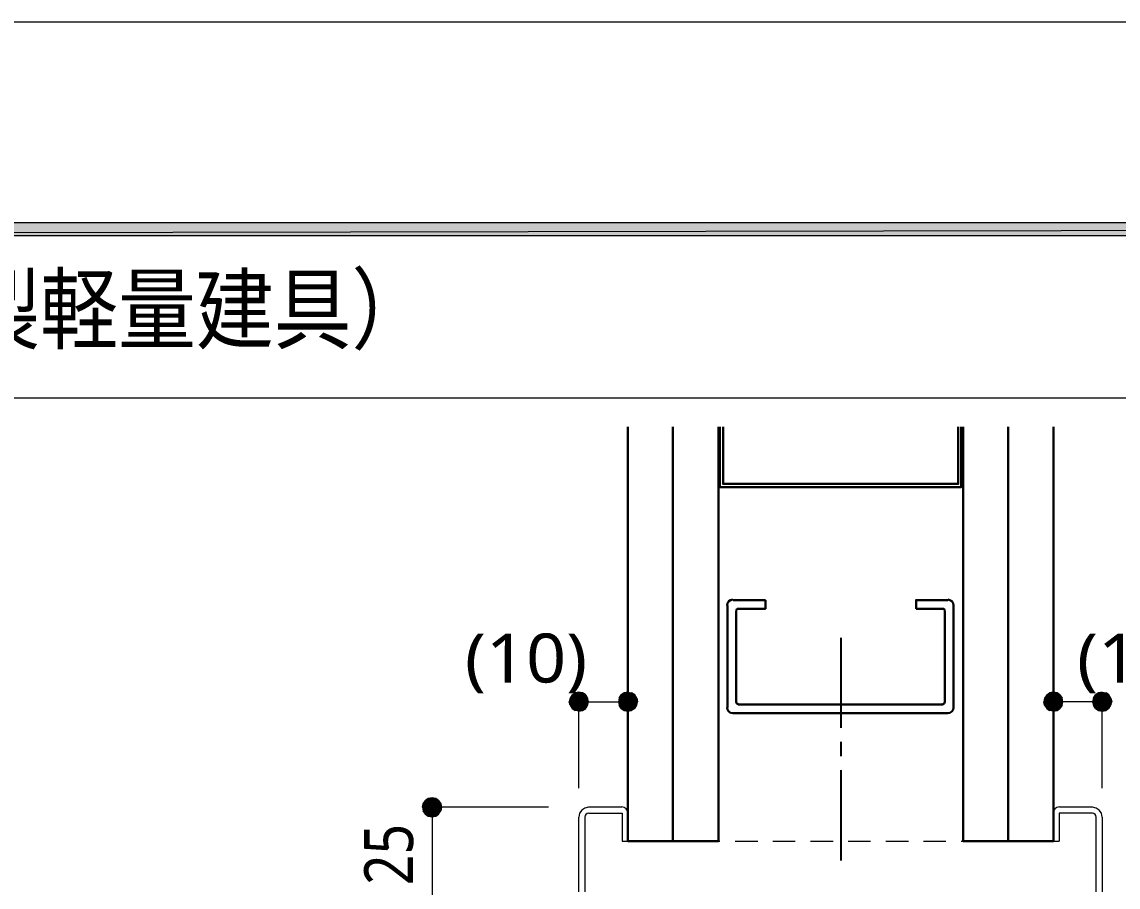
# Model space of a CAD drawing. Header units: millimetres. Extents: x 0 to 420, y 0 to 297.
# Drawn here: x 103.1 to 161.3, y 251 to 297 of the extents above; entities that cross this region are included whole.
import ezdxf
from ezdxf.enums import TextEntityAlignment as Align

# ---------------------------------------------------------------- set-up
doc = ezdxf.new("R2010")
doc.units = ezdxf.units.MM
doc.styles.add('kst32b', font='NotoSansJP-Variable.ttf')

msp = doc.modelspace()

# ---------------------------------------------------------------- hatches: boundary and pattern name
h = msp.add_hatch(color=7)
h.paths.add_polyline_path([(394.166, 285.623), (394.166, 286.321), (26.183, 285.623), (394.166, 285.623)])
h.paths.add_polyline_path([(394.166, 286.321), (26.183, 285.623), (26.183, 286.321), (394.166, 286.321)])
h = msp.add_hatch(color=7)
h.paths.add_polyline_path([(132.207, 261.07), (132.165, 260.879), (132.673, 260.879), (132.207, 261.07)])
h.paths.add_polyline_path([(132.165, 260.879), (132.673, 260.879), (132.207, 260.689), (132.165, 260.879)])
h.paths.add_polyline_path([(132.673, 260.879), (132.207, 260.689), (132.313, 260.519), (132.673, 260.879)])
h = msp.add_hatch(color=7)
h.paths.add_polyline_path([(132.673, 261.387), (132.482, 261.345), (132.673, 260.879), (132.673, 261.387)])
h.paths.add_polyline_path([(132.482, 261.345), (132.673, 260.879), (132.313, 261.239), (132.482, 261.345)])
h.paths.add_polyline_path([(132.673, 260.879), (132.313, 261.239), (132.207, 261.07), (132.673, 260.879)])
h = msp.add_hatch(color=7)
h.paths.add_polyline_path([(132.313, 260.519), (132.482, 260.413), (132.673, 260.879), (132.313, 260.519)])
h.paths.add_polyline_path([(132.482, 260.413), (132.673, 260.879), (132.673, 260.371), (132.482, 260.413)])
h.paths.add_polyline_path([(132.673, 260.879), (132.673, 260.371), (132.863, 260.413), (132.673, 260.879)])
for points in [[(132.863, 261.345), (132.673, 261.387), (132.673, 260.879), (132.863, 261.345)], [(135.086, 260.413), (135.276, 260.371), (135.276, 260.879), (135.086, 260.413)], [(158.073, 261.345), (157.882, 261.387), (157.882, 260.879), (158.073, 261.345)], [(160.274, 260.413), (160.465, 260.371), (160.465, 260.879), (160.274, 260.413)], [(124.396, 255.46), (124.375, 255.27), (124.883, 255.27), (124.396, 255.46)]]:
    msp.add_hatch(color=7).paths.add_polyline_path(points)
h = msp.add_hatch(color=7)
h.paths.add_polyline_path([(133.181, 260.879), (133.138, 261.07), (132.673, 260.879), (133.181, 260.879)])
h.paths.add_polyline_path([(133.138, 261.07), (132.673, 260.879), (133.033, 261.239), (133.138, 261.07)])
h.paths.add_polyline_path([(132.673, 260.879), (133.033, 261.239), (132.863, 261.345), (132.673, 260.879)])
h = msp.add_hatch(color=7)
h.paths.add_polyline_path([(132.863, 260.413), (133.033, 260.519), (132.673, 260.879), (132.863, 260.413)])
h.paths.add_polyline_path([(133.033, 260.519), (132.673, 260.879), (133.138, 260.689), (133.033, 260.519)])
h.paths.add_polyline_path([(132.673, 260.879), (133.138, 260.689), (133.181, 260.879), (132.673, 260.879)])
h = msp.add_hatch(color=7)
h.paths.add_polyline_path([(135.086, 261.345), (134.916, 261.239), (135.276, 260.879), (135.086, 261.345)])
h.paths.add_polyline_path([(134.916, 261.239), (135.276, 260.879), (134.811, 261.07), (134.916, 261.239)])
h.paths.add_polyline_path([(135.276, 260.879), (134.811, 261.07), (134.768, 260.879), (135.276, 260.879)])
h = msp.add_hatch(color=7)
h.paths.add_polyline_path([(134.768, 260.879), (134.811, 260.689), (135.276, 260.879), (134.768, 260.879)])
h.paths.add_polyline_path([(134.811, 260.689), (135.276, 260.879), (134.916, 260.519), (134.811, 260.689)])
h.paths.add_polyline_path([(135.276, 260.879), (134.916, 260.519), (135.086, 260.413), (135.276, 260.879)])
h = msp.add_hatch(color=7)
h.paths.add_polyline_path([(135.636, 261.239), (135.467, 261.345), (135.276, 260.879), (135.636, 261.239)])
h.paths.add_polyline_path([(135.467, 261.345), (135.276, 260.879), (135.276, 261.387), (135.467, 261.345)])
h.paths.add_polyline_path([(135.276, 260.879), (135.276, 261.387), (135.086, 261.345), (135.276, 260.879)])
h = msp.add_hatch(color=7)
h.paths.add_polyline_path([(135.742, 260.689), (135.784, 260.879), (135.276, 260.879), (135.742, 260.689)])
h.paths.add_polyline_path([(135.784, 260.879), (135.276, 260.879), (135.742, 261.07), (135.784, 260.879)])
h.paths.add_polyline_path([(135.276, 260.879), (135.742, 261.07), (135.636, 261.239), (135.276, 260.879)])
h = msp.add_hatch(color=7)
h.paths.add_polyline_path([(135.276, 260.371), (135.467, 260.413), (135.276, 260.879), (135.276, 260.371)])
h.paths.add_polyline_path([(135.467, 260.413), (135.276, 260.879), (135.636, 260.519), (135.467, 260.413)])
h.paths.add_polyline_path([(135.276, 260.879), (135.636, 260.519), (135.742, 260.689), (135.276, 260.879)])
h = msp.add_hatch(color=7)
h.paths.add_polyline_path([(157.395, 261.07), (157.374, 260.879), (157.882, 260.879), (157.395, 261.07)])
h.paths.add_polyline_path([(157.374, 260.879), (157.882, 260.879), (157.395, 260.689), (157.374, 260.879)])
h.paths.add_polyline_path([(157.882, 260.879), (157.395, 260.689), (157.522, 260.519), (157.882, 260.879)])
h = msp.add_hatch(color=7)
h.paths.add_polyline_path([(157.882, 261.387), (157.671, 261.345), (157.882, 260.879), (157.882, 261.387)])
h.paths.add_polyline_path([(157.671, 261.345), (157.882, 260.879), (157.522, 261.239), (157.671, 261.345)])
h.paths.add_polyline_path([(157.882, 260.879), (157.522, 261.239), (157.395, 261.07), (157.882, 260.879)])
h = msp.add_hatch(color=7)
h.paths.add_polyline_path([(157.522, 260.519), (157.671, 260.413), (157.882, 260.879), (157.522, 260.519)])
h.paths.add_polyline_path([(157.671, 260.413), (157.882, 260.879), (157.882, 260.371), (157.671, 260.413)])
h.paths.add_polyline_path([(157.882, 260.879), (157.882, 260.371), (158.073, 260.413), (157.882, 260.879)])
h = msp.add_hatch(color=7)
h.paths.add_polyline_path([(158.369, 260.879), (158.348, 261.07), (157.882, 260.879), (158.369, 260.879)])
h.paths.add_polyline_path([(158.348, 261.07), (157.882, 260.879), (158.221, 261.239), (158.348, 261.07)])
h.paths.add_polyline_path([(157.882, 260.879), (158.221, 261.239), (158.073, 261.345), (157.882, 260.879)])
h = msp.add_hatch(color=7)
h.paths.add_polyline_path([(158.073, 260.413), (158.221, 260.519), (157.882, 260.879), (158.073, 260.413)])
h.paths.add_polyline_path([(158.221, 260.519), (157.882, 260.879), (158.348, 260.689), (158.221, 260.519)])
h.paths.add_polyline_path([(157.882, 260.879), (158.348, 260.689), (158.369, 260.879), (157.882, 260.879)])
h = msp.add_hatch(color=7)
h.paths.add_polyline_path([(160.274, 261.345), (160.105, 261.239), (160.465, 260.879), (160.274, 261.345)])
h.paths.add_polyline_path([(160.105, 261.239), (160.465, 260.879), (159.999, 261.07), (160.105, 261.239)])
h.paths.add_polyline_path([(160.465, 260.879), (159.999, 261.07), (159.957, 260.879), (160.465, 260.879)])
h = msp.add_hatch(color=7)
h.paths.add_polyline_path([(159.957, 260.879), (159.999, 260.689), (160.465, 260.879), (159.957, 260.879)])
h.paths.add_polyline_path([(159.999, 260.689), (160.465, 260.879), (160.105, 260.519), (159.999, 260.689)])
h.paths.add_polyline_path([(160.465, 260.879), (160.105, 260.519), (160.274, 260.413), (160.465, 260.879)])
h = msp.add_hatch(color=7)
h.paths.add_polyline_path([(160.824, 261.239), (160.676, 261.345), (160.465, 260.879), (160.824, 261.239)])
h.paths.add_polyline_path([(160.676, 261.345), (160.465, 260.879), (160.465, 261.387), (160.676, 261.345)])
h.paths.add_polyline_path([(160.465, 260.879), (160.465, 261.387), (160.274, 261.345), (160.465, 260.879)])
h = msp.add_hatch(color=7)
h.paths.add_polyline_path([(160.93, 260.689), (160.972, 260.879), (160.465, 260.879), (160.93, 260.689)])
h.paths.add_polyline_path([(160.972, 260.879), (160.465, 260.879), (160.93, 261.07), (160.972, 260.879)])
h.paths.add_polyline_path([(160.465, 260.879), (160.93, 261.07), (160.824, 261.239), (160.465, 260.879)])
h = msp.add_hatch(color=7)
h.paths.add_polyline_path([(160.465, 260.371), (160.676, 260.413), (160.465, 260.879), (160.465, 260.371)])
h.paths.add_polyline_path([(160.676, 260.413), (160.465, 260.879), (160.824, 260.519), (160.676, 260.413)])
h.paths.add_polyline_path([(160.465, 260.879), (160.824, 260.519), (160.93, 260.689), (160.465, 260.879)])
h = msp.add_hatch(color=7)
h.paths.add_polyline_path([(124.672, 255.736), (124.524, 255.63), (124.883, 255.27), (124.672, 255.736)])
h.paths.add_polyline_path([(124.524, 255.63), (124.883, 255.27), (124.396, 255.46), (124.524, 255.63)])
h.paths.add_polyline_path([(124.883, 255.27), (124.396, 255.46), (124.375, 255.27), (124.883, 255.27)])
h = msp.add_hatch(color=7)
h.paths.add_polyline_path([(124.524, 255.63), (124.396, 255.46), (124.883, 255.27), (124.524, 255.63)])
h.paths.add_polyline_path([(124.396, 255.46), (124.883, 255.27), (124.375, 255.27), (124.396, 255.46)])
h.paths.add_polyline_path([(124.883, 255.27), (124.375, 255.27), (124.396, 255.079), (124.883, 255.27)])
h = msp.add_hatch(color=7)
h.paths.add_polyline_path([(124.883, 255.778), (124.672, 255.736), (124.883, 255.27), (124.883, 255.778)])
h.paths.add_polyline_path([(124.672, 255.736), (124.883, 255.27), (124.524, 255.63), (124.672, 255.736)])
h.paths.add_polyline_path([(124.883, 255.27), (124.524, 255.63), (124.396, 255.46), (124.883, 255.27)])
h = msp.add_hatch(color=7)
h.paths.add_polyline_path([(125.074, 255.736), (124.883, 255.778), (124.883, 255.27), (125.074, 255.736)])
h.paths.add_polyline_path([(124.883, 255.778), (124.883, 255.27), (124.672, 255.736), (124.883, 255.778)])
h.paths.add_polyline_path([(124.883, 255.27), (124.672, 255.736), (124.524, 255.63), (124.883, 255.27)])
h = msp.add_hatch(color=7)
h.paths.add_polyline_path([(125.222, 255.63), (125.074, 255.736), (124.883, 255.27), (125.222, 255.63)])
h.paths.add_polyline_path([(125.074, 255.736), (124.883, 255.27), (124.883, 255.778), (125.074, 255.736)])
h.paths.add_polyline_path([(124.883, 255.27), (124.883, 255.778), (124.672, 255.736), (124.883, 255.27)])
h = msp.add_hatch(color=7)
h.paths.add_polyline_path([(125.349, 255.46), (125.222, 255.63), (124.883, 255.27), (125.349, 255.46)])
h.paths.add_polyline_path([(125.222, 255.63), (124.883, 255.27), (125.074, 255.736), (125.222, 255.63)])
h.paths.add_polyline_path([(124.883, 255.27), (125.074, 255.736), (124.883, 255.778), (124.883, 255.27)])
h = msp.add_hatch(color=7)
h.paths.add_polyline_path([(125.37, 255.27), (125.349, 255.46), (124.883, 255.27), (125.37, 255.27)])
h.paths.add_polyline_path([(125.349, 255.46), (124.883, 255.27), (125.222, 255.63), (125.349, 255.46)])
h.paths.add_polyline_path([(124.883, 255.27), (125.222, 255.63), (125.074, 255.736), (124.883, 255.27)])
h = msp.add_hatch(color=7)
h.paths.add_polyline_path([(125.349, 255.079), (125.37, 255.27), (124.883, 255.27), (125.349, 255.079)])
h.paths.add_polyline_path([(125.37, 255.27), (124.883, 255.27), (125.349, 255.46), (125.37, 255.27)])
h.paths.add_polyline_path([(124.883, 255.27), (125.349, 255.46), (125.222, 255.63), (124.883, 255.27)])
h = msp.add_hatch(color=7)
h.paths.add_polyline_path([(124.375, 255.27), (124.396, 255.079), (124.883, 255.27), (124.375, 255.27)])
h.paths.add_polyline_path([(124.396, 255.079), (124.883, 255.27), (124.524, 254.91), (124.396, 255.079)])
h.paths.add_polyline_path([(124.883, 255.27), (124.524, 254.91), (124.672, 254.804), (124.883, 255.27)])
h = msp.add_hatch(color=7)
h.paths.add_polyline_path([(124.375, 255.27), (124.396, 255.079), (124.883, 255.27), (124.375, 255.27)])
h.paths.add_polyline_path([(124.396, 255.079), (124.883, 255.27), (124.524, 254.91), (124.396, 255.079)])
h.paths.add_polyline_path([(124.883, 255.27), (124.524, 254.91), (124.672, 254.804), (124.883, 255.27)])
h = msp.add_hatch(color=7)
h.paths.add_polyline_path([(124.396, 255.079), (124.524, 254.91), (124.883, 255.27), (124.396, 255.079)])
h.paths.add_polyline_path([(124.524, 254.91), (124.883, 255.27), (124.672, 254.804), (124.524, 254.91)])
h.paths.add_polyline_path([(124.883, 255.27), (124.672, 254.804), (124.883, 254.762), (124.883, 255.27)])
h = msp.add_hatch(color=7)
h.paths.add_polyline_path([(124.672, 254.804), (124.883, 254.762), (124.883, 255.27), (124.672, 254.804)])
h.paths.add_polyline_path([(124.883, 254.762), (124.883, 255.27), (125.074, 254.804), (124.883, 254.762)])
h.paths.add_polyline_path([(124.883, 255.27), (125.074, 254.804), (125.222, 254.91), (124.883, 255.27)])
h = msp.add_hatch(color=7)
h.paths.add_polyline_path([(124.672, 254.804), (124.883, 254.762), (124.883, 255.27), (124.672, 254.804)])
h.paths.add_polyline_path([(124.883, 254.762), (124.883, 255.27), (125.074, 254.804), (124.883, 254.762)])
h.paths.add_polyline_path([(124.883, 255.27), (125.074, 254.804), (125.222, 254.91), (124.883, 255.27)])
h = msp.add_hatch(color=7)
h.paths.add_polyline_path([(125.222, 254.91), (125.349, 255.079), (124.883, 255.27), (125.222, 254.91)])
h.paths.add_polyline_path([(125.349, 255.079), (124.883, 255.27), (125.37, 255.27), (125.349, 255.079)])
h.paths.add_polyline_path([(124.883, 255.27), (125.37, 255.27), (125.349, 255.46), (124.883, 255.27)])
h = msp.add_hatch(color=7)
h.paths.add_polyline_path([(124.883, 254.762), (125.074, 254.804), (124.883, 255.27), (124.883, 254.762)])
h.paths.add_polyline_path([(125.074, 254.804), (124.883, 255.27), (125.222, 254.91), (125.074, 254.804)])
h.paths.add_polyline_path([(124.883, 255.27), (125.222, 254.91), (125.349, 255.079), (124.883, 255.27)])
h = msp.add_hatch(color=7)
h.paths.add_polyline_path([(125.222, 254.91), (125.349, 255.079), (124.883, 255.27), (125.222, 254.91)])
h.paths.add_polyline_path([(125.349, 255.079), (124.883, 255.27), (125.37, 255.27), (125.349, 255.079)])

# ---------------------------------------------------------------- linework, layer by layer
at = {"lineweight": 13}
msp.add_lwpolyline([(0.191, 0), (0.191, 296.968), (420.158, 296.968), (420.158, 0)], close=True, dxfattribs=at)
at = {"lineweight": 0}
for points in [[(394.166, 285.623), (394.166, 286.321), (26.183, 285.623)], [(394.166, 286.321), (26.183, 285.623), (26.183, 286.321)], [(132.207, 261.07), (132.165, 260.879), (132.673, 260.879)], [(132.165, 260.879), (132.673, 260.879), (132.207, 260.689)], [(132.673, 260.879), (132.313, 261.239), (132.207, 261.07)], [(132.673, 260.879), (132.207, 260.689), (132.313, 260.519)], [(132.482, 261.345), (132.673, 260.879), (132.313, 261.239)], [(132.313, 260.519), (132.482, 260.413), (132.673, 260.879)], [(132.673, 261.387), (132.482, 261.345), (132.673, 260.879)], [(132.482, 260.413), (132.673, 260.879), (132.673, 260.371)], [(132.863, 261.345), (132.673, 261.387), (132.673, 260.879)], [(132.673, 260.879), (133.033, 261.239), (132.863, 261.345)], [(133.138, 261.07), (132.673, 260.879), (133.033, 261.239)], [(133.181, 260.879), (133.138, 261.07), (132.673, 260.879)], [(132.673, 260.879), (132.673, 260.371), (132.863, 260.413)], [(132.863, 260.413), (133.033, 260.519), (132.673, 260.879)], [(133.033, 260.519), (132.673, 260.879), (133.138, 260.689)], [(132.673, 260.879), (133.138, 260.689), (133.181, 260.879)], [(135.276, 260.879), (134.811, 261.07), (134.768, 260.879)], [(134.768, 260.879), (134.811, 260.689), (135.276, 260.879)], [(134.916, 261.239), (135.276, 260.879), (134.811, 261.07)], [(134.811, 260.689), (135.276, 260.879), (134.916, 260.519)], [(135.086, 261.345), (134.916, 261.239), (135.276, 260.879)], [(135.276, 260.879), (134.916, 260.519), (135.086, 260.413)], [(135.276, 260.879), (135.276, 261.387), (135.086, 261.345)], [(135.086, 260.413), (135.276, 260.371), (135.276, 260.879)], [(135.467, 261.345), (135.276, 260.879), (135.276, 261.387)], [(135.636, 261.239), (135.467, 261.345), (135.276, 260.879)], [(135.276, 260.879), (135.742, 261.07), (135.636, 261.239)], [(135.784, 260.879), (135.276, 260.879), (135.742, 261.07)], [(135.276, 260.371), (135.467, 260.413), (135.276, 260.879)], [(135.467, 260.413), (135.276, 260.879), (135.636, 260.519)], [(135.276, 260.879), (135.636, 260.519), (135.742, 260.689)], [(135.742, 260.689), (135.784, 260.879), (135.276, 260.879)], [(157.395, 261.07), (157.374, 260.879), (157.882, 260.879)], [(157.374, 260.879), (157.882, 260.879), (157.395, 260.689)], [(157.882, 260.879), (157.522, 261.239), (157.395, 261.07)], [(157.882, 260.879), (157.395, 260.689), (157.522, 260.519)], [(157.671, 261.345), (157.882, 260.879), (157.522, 261.239)], [(157.522, 260.519), (157.671, 260.413), (157.882, 260.879)], [(157.882, 261.387), (157.671, 261.345), (157.882, 260.879)], [(157.671, 260.413), (157.882, 260.879), (157.882, 260.371)], [(158.073, 261.345), (157.882, 261.387), (157.882, 260.879)], [(157.882, 260.879), (158.221, 261.239), (158.073, 261.345)], [(158.348, 261.07), (157.882, 260.879), (158.221, 261.239)], [(158.369, 260.879), (158.348, 261.07), (157.882, 260.879)], [(157.882, 260.879), (157.882, 260.371), (158.073, 260.413)], [(158.073, 260.413), (158.221, 260.519), (157.882, 260.879)], [(158.221, 260.519), (157.882, 260.879), (158.348, 260.689)], [(157.882, 260.879), (158.348, 260.689), (158.369, 260.879)], [(160.465, 260.879), (159.999, 261.07), (159.957, 260.879)], [(159.957, 260.879), (159.999, 260.689), (160.465, 260.879)], [(160.105, 261.239), (160.465, 260.879), (159.999, 261.07)], [(159.999, 260.689), (160.465, 260.879), (160.105, 260.519)], [(160.274, 261.345), (160.105, 261.239), (160.465, 260.879)], [(160.465, 260.879), (160.105, 260.519), (160.274, 260.413)], [(160.465, 260.879), (160.465, 261.387), (160.274, 261.345)], [(160.274, 260.413), (160.465, 260.371), (160.465, 260.879)], [(160.676, 261.345), (160.465, 260.879), (160.465, 261.387)], [(160.824, 261.239), (160.676, 261.345), (160.465, 260.879)], [(160.465, 260.879), (160.93, 261.07), (160.824, 261.239)], [(160.972, 260.879), (160.465, 260.879), (160.93, 261.07)], [(160.465, 260.371), (160.676, 260.413), (160.465, 260.879)], [(160.676, 260.413), (160.465, 260.879), (160.824, 260.519)], [(160.465, 260.879), (160.824, 260.519), (160.93, 260.689)], [(160.93, 260.689), (160.972, 260.879), (160.465, 260.879)], [(124.883, 255.27), (124.524, 255.63), (124.396, 255.46)], [(124.524, 255.63), (124.396, 255.46), (124.883, 255.27)], [(124.524, 255.63), (124.883, 255.27), (124.396, 255.46)], [(124.672, 255.736), (124.883, 255.27), (124.524, 255.63)], [(124.883, 255.27), (124.672, 255.736), (124.524, 255.63)], [(124.672, 255.736), (124.524, 255.63), (124.883, 255.27)], [(124.883, 255.778), (124.672, 255.736), (124.883, 255.27)], [(124.883, 255.778), (124.883, 255.27), (124.672, 255.736)], [(124.883, 255.27), (124.883, 255.778), (124.672, 255.736)], [(124.883, 255.27), (125.074, 255.736), (124.883, 255.778)], [(125.074, 255.736), (124.883, 255.778), (124.883, 255.27)], [(125.074, 255.736), (124.883, 255.27), (124.883, 255.778)], [(125.222, 255.63), (124.883, 255.27), (125.074, 255.736)], [(124.883, 255.27), (125.222, 255.63), (125.074, 255.736)], [(125.222, 255.63), (125.074, 255.736), (124.883, 255.27)], [(125.349, 255.46), (125.222, 255.63), (124.883, 255.27)], [(125.349, 255.46), (124.883, 255.27), (125.222, 255.63)], [(124.883, 255.27), (125.349, 255.46), (125.222, 255.63)], [(124.396, 255.46), (124.375, 255.27), (124.883, 255.27)], [(124.396, 255.46), (124.883, 255.27), (124.375, 255.27)], [(124.883, 255.27), (124.396, 255.46), (124.375, 255.27)], [(124.375, 255.27), (124.396, 255.079), (124.883, 255.27)], [(124.883, 255.27), (124.375, 255.27), (124.396, 255.079)], [(124.375, 255.27), (124.396, 255.079), (124.883, 255.27)], [(124.396, 255.079), (124.883, 255.27), (124.524, 254.91)], [(124.396, 255.079), (124.524, 254.91), (124.883, 255.27)], [(124.396, 255.079), (124.883, 255.27), (124.524, 254.91)], [(124.883, 255.27), (124.524, 254.91), (124.672, 254.804)], [(124.524, 254.91), (124.883, 255.27), (124.672, 254.804)], [(124.883, 255.27), (124.524, 254.91), (124.672, 254.804)], [(124.672, 254.804), (124.883, 254.762), (124.883, 255.27)], [(124.883, 255.27), (124.672, 254.804), (124.883, 254.762)], [(124.672, 254.804), (124.883, 254.762), (124.883, 255.27)], [(124.883, 255.27), (125.37, 255.27), (125.349, 255.46)], [(125.37, 255.27), (125.349, 255.46), (124.883, 255.27)], [(125.37, 255.27), (124.883, 255.27), (125.349, 255.46)], [(124.883, 254.762), (124.883, 255.27), (125.074, 254.804)], [(124.883, 255.27), (125.074, 254.804), (125.222, 254.91)], [(125.222, 254.91), (125.349, 255.079), (124.883, 255.27)], [(125.349, 255.079), (124.883, 255.27), (125.37, 255.27)], [(124.883, 254.762), (125.074, 254.804), (124.883, 255.27)], [(125.074, 254.804), (124.883, 255.27), (125.222, 254.91)], [(124.883, 255.27), (125.222, 254.91), (125.349, 255.079)], [(125.349, 255.079), (125.37, 255.27), (124.883, 255.27)], [(124.883, 254.762), (124.883, 255.27), (125.074, 254.804)], [(124.883, 255.27), (125.074, 254.804), (125.222, 254.91)], [(125.222, 254.91), (125.349, 255.079), (124.883, 255.27)], [(125.349, 255.079), (124.883, 255.27), (125.37, 255.27)]]:
    msp.add_lwpolyline(points, close=True, dxfattribs=at)
at = {"lineweight": 13}
for points in [[(394.166, 276.987), (26.183, 276.987)], [(132.673, 256.286), (132.673, 260.879), (135.276, 260.879)], [(160.465, 260.879), (157.882, 260.879)], [(160.465, 256.286), (160.465, 260.879)], [(131.064, 255.27), (124.883, 255.27)], [(124.883, 255.27), (124.883, 250.275)], [(133.191, 255.27), (132.989, 255.229), (132.825, 255.118), (132.713, 254.953), (132.673, 254.751)], [(134.959, 255.27), (133.202, 255.27)], [(135.276, 254.963), (135.25, 255.091), (135.18, 255.195), (135.076, 255.265), (134.948, 255.291)], [(158.189, 255.291), (158.061, 255.265), (157.957, 255.195), (157.887, 255.091), (157.861, 254.963)], [(159.957, 255.27), (158.2, 255.27)], [(160.465, 254.751), (160.424, 254.953), (160.313, 255.118), (160.148, 255.229), (159.946, 255.27)], [(132.673, 250.783), (132.673, 254.741)], [(133.191, 254.953), (133.113, 254.937), (133.049, 254.894), (133.006, 254.83), (132.99, 254.751)], [(132.99, 254.741), (132.99, 250.783)], [(133.202, 254.953), (134.98, 254.953)], [(134.98, 254.953), (134.98, 253.471)], [(135.276, 254.953), (135.276, 253.471)], [(157.882, 254.953), (157.882, 253.471)], [(158.179, 254.953), (158.179, 253.471)], [(159.957, 254.953), (158.179, 254.953)], [(160.147, 254.751), (160.131, 254.83), (160.088, 254.894), (160.024, 254.937), (159.946, 254.953)], [(160.147, 250.783), (160.147, 254.741)], [(160.465, 254.741), (160.465, 250.783)], [(134.98, 253.471), (136.165, 253.471)], [(134.98, 253.471), (135.276, 253.471)], [(136.97, 253.471), (138.176, 253.471)], [(138.98, 253.471), (140.166, 253.471)], [(140.97, 253.471), (142.177, 253.471)], [(142.981, 253.471), (144.166, 253.471)], [(144.971, 253.471), (146.177, 253.471)], [(146.981, 253.471), (148.167, 253.471)], [(148.971, 253.471), (150.178, 253.471)], [(150.982, 253.471), (152.167, 253.471)], [(152.971, 253.471), (154.178, 253.471)], [(154.982, 253.471), (156.168, 253.471)], [(156.972, 253.471), (158.179, 253.471)], [(157.882, 253.471), (158.179, 253.471)]]:
    msp.add_lwpolyline(points, dxfattribs=at)
at = {"lineweight": 30}
for points in [[(135.276, 275.463), (135.276, 253.471)], [(137.668, 275.463), (137.668, 253.471)], [(140.081, 275.463), (140.081, 253.471)], [(152.971, 275.463), (152.971, 272.267), (140.166, 272.267), (140.166, 275.463)], [(140.335, 275.463), (140.335, 272.436), (152.823, 272.436), (152.823, 275.463)], [(153.077, 275.463), (153.077, 253.471)], [(155.469, 275.463), (155.469, 253.471)], [(157.882, 275.463), (157.882, 253.471)], [(140.854, 266.298), (140.734, 266.274), (140.637, 266.208), (140.571, 266.11), (140.547, 265.991)], [(140.864, 266.277), (142.579, 266.277)], [(142.579, 266.277), (142.579, 265.811), (141.139, 265.811)], [(150.58, 265.811), (150.58, 266.277), (152.273, 266.277)], [(152.569, 265.991), (152.545, 266.11), (152.479, 266.208), (152.382, 266.274), (152.262, 266.298)], [(140.568, 265.98), (140.568, 260.562)], [(141.129, 265.811), (141.092, 265.804), (141.061, 265.783), (141.041, 265.753), (141.033, 265.716)], [(141.034, 265.705), (141.034, 260.837)], [(150.58, 265.811), (152.019, 265.811)], [(152.104, 265.716), (152.096, 265.753), (152.076, 265.783), (152.045, 265.804), (152.008, 265.811)], [(152.104, 265.705), (152.104, 260.837)], [(152.569, 265.98), (152.569, 260.562)], [(141.033, 260.847), (141.041, 260.81), (141.061, 260.78), (141.092, 260.76), (141.129, 260.752)], [(152.008, 260.752), (152.045, 260.76), (152.076, 260.78), (152.096, 260.81), (152.104, 260.847)], [(140.547, 260.572), (140.571, 260.453), (140.637, 260.355), (140.734, 260.289), (140.854, 260.265)], [(140.864, 260.265), (152.273, 260.265)], [(141.139, 260.731), (152.019, 260.731)], [(152.262, 260.265), (152.382, 260.289), (152.479, 260.355), (152.545, 260.453), (152.569, 260.572)], [(140.081, 253.471), (135.276, 253.471)], [(153.077, 253.471), (157.882, 253.471)]]:
    msp.add_lwpolyline(points, dxfattribs=at)
at = {"lineweight": 25}
for points in [[(146.579, 264.266), (146.579, 259.482)], [(146.579, 258.741), (146.579, 257.979)], [(146.579, 257.238), (146.579, 252.455)]]:
    msp.add_lwpolyline(points, dxfattribs=at)

# ---------------------------------------------------------------- texts
at = {"style": 'kst32b'}
for s, height, p, p2 in [('標準型建具枠（簡易気密型鋼製軽量建具）', 3.49081, (46.186, 279.971), (124.729, 279.971)), ('(10)', 2.5989, (126.619, 261.895), (133.116, 261.895)), ('(10)', 2.5989, (159.131, 261.895), (165.628, 261.895)), ('25', 2.5989, (123.867, 251.142), (123.867, 254.391))]:
    msp.add_text(s, height=height, dxfattribs=at).set_placement(p, p2, align=Align.FIT)

doc.saveas('drawing.dxf')
